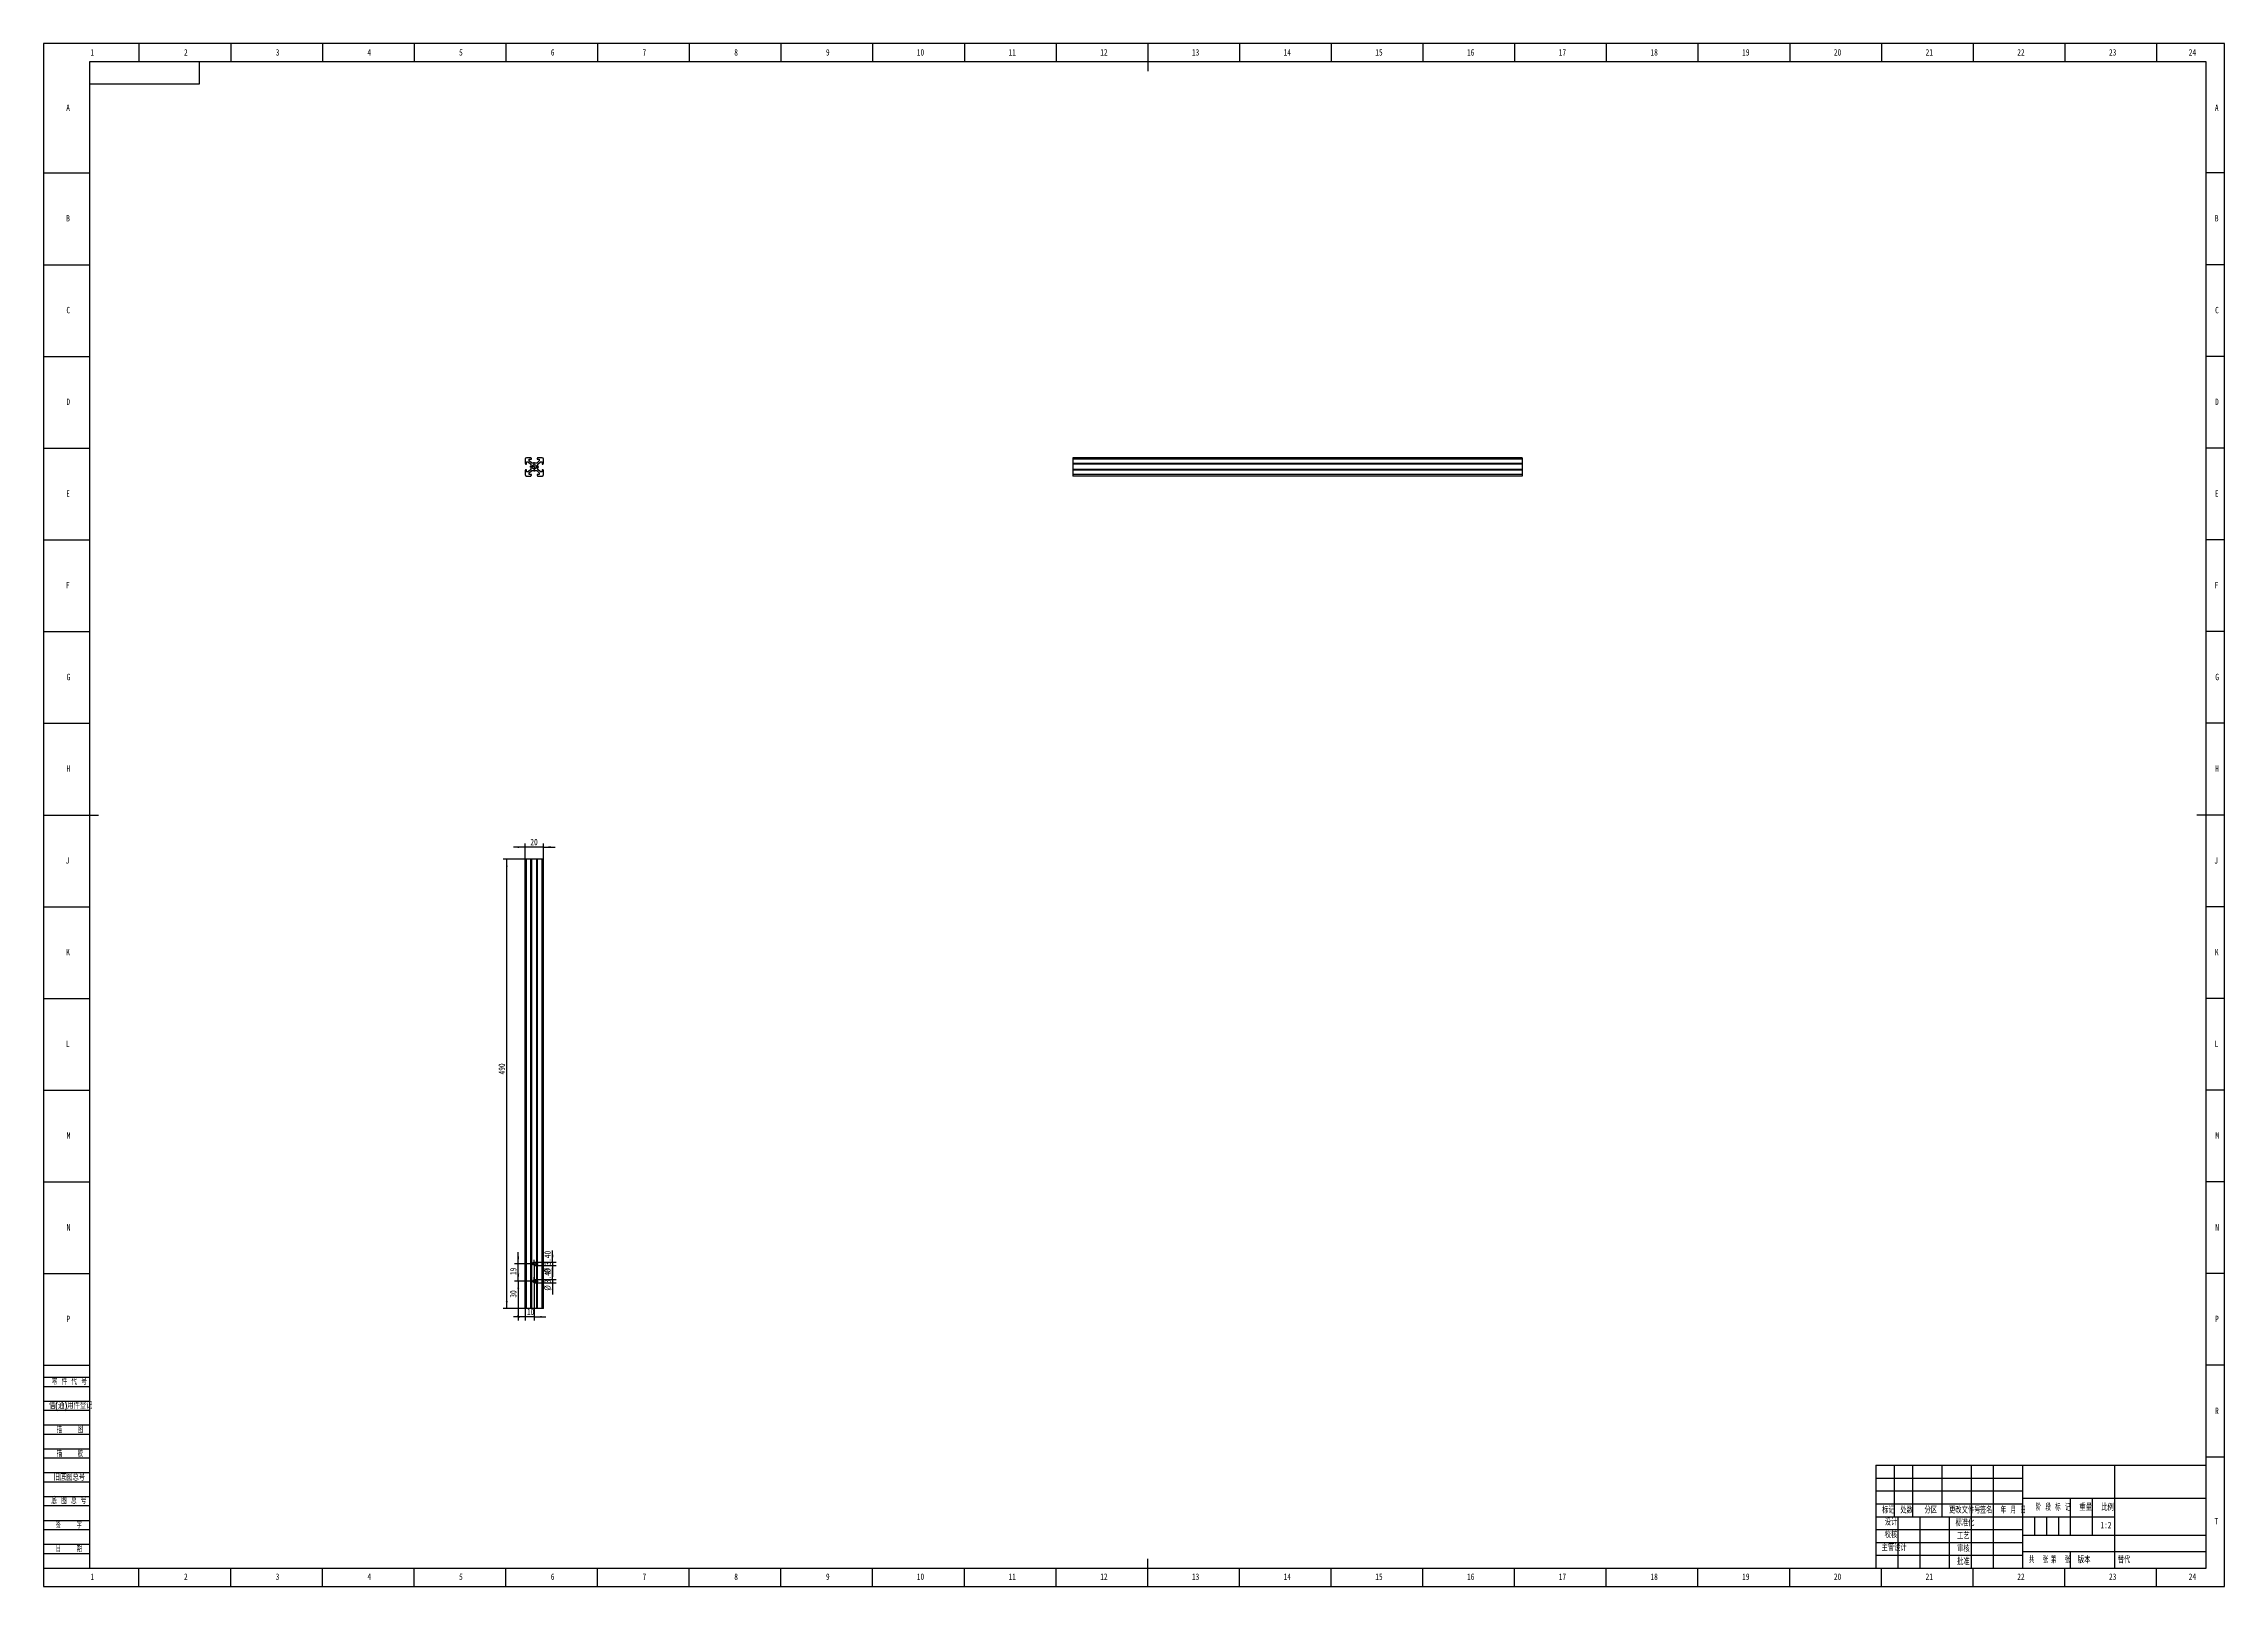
# Model space of a CAD drawing. Header units: millimetres. Extents: x 0 to 1189, y 0 to 841.
import ezdxf

# ---------------------------------------------------------------- set-up
doc = ezdxf.new("R2010")
doc.units = ezdxf.units.MM
for name, color, linetype in [('10', 7, 'Continuous'), ('5', 7, 'Continuous'), ('9', 7, 'Continuous'), ('SLD-0', 7, 'Continuous')]:
    doc.layers.add(name, color=color, linetype=linetype)
doc.styles.add('SLDTEXTSTYLE0', font='TXT', dxfattribs={"width": 0.7, "bigfont": 'bigfont'})
doc.styles.add('SLDTEXTSTYLE1', font='TXT', dxfattribs={"width": 0.6, "bigfont": 'bigfont'})
doc.styles.add('SLDTEXTSTYLE2', font='TXT', dxfattribs={"width": 0.614286, "bigfont": 'bigfont'})
doc.styles.add('SLDTEXTSTYLE3', font='TXT', dxfattribs={"width": 0.62, "bigfont": 'bigfont'})
doc.styles.add('SLDTEXTSTYLE4', font='TXT', dxfattribs={"width": 0.566667, "bigfont": 'bigfont'})
doc.styles.add('SLDTEXTSTYLE5', font='TXT', dxfattribs={"width": 0.7})
doc.dimstyles.new('SLDDIMSTYLE0', dxfattribs={"dimtxt": 3.5, "dimasz": 4.08, "dimexe": 0, "dimexo": 0.0625, "dimgap": 0.875, "dimtad": 2, "dimlfac": 2, "dimrnd": 1e-09, "dimzin": 12, "dimdsep": 46, "dimtxsty": 'SLDTEXTSTYLE5', "dimsah": 1, "dimcen": 0.09, "dimadec": 0, "dimazin": 3, "dimtfac": 1, "dimtofl": 0, "dimtmove": 0, "dimatfit": 3, "dimfxl": 1, "dimfrac": 2, "dimtolj": 1, "dimtzin": 12, "dimarcsym": 0})
doc.dimstyles.new('SLDDIMSTYLE1', dxfattribs={"dimtxt": 3.5, "dimasz": 4.08, "dimexe": 0, "dimexo": 0.0625, "dimgap": 0.875, "dimtad": 2, "dimlfac": 2, "dimrnd": 1e-09, "dimzin": 12, "dimdsep": 46, "dimtxsty": 'SLDTEXTSTYLE5', "dimsah": 1, "dimcen": 0.09, "dimadec": 0, "dimazin": 3, "dimtfac": 1, "dimtmove": 0, "dimatfit": 0, "dimfxl": 1, "dimfrac": 2, "dimtolj": 1, "dimtzin": 12, "dimarcsym": 0})
doc.dimstyles.new('SLDDIMSTYLE2', dxfattribs={"dimtxt": 3.5, "dimasz": 4.08, "dimexe": 0, "dimexo": 0.0625, "dimgap": 0.875, "dimtad": 2, "dimlfac": 2, "dimrnd": 1e-09, "dimzin": 4, "dimdsep": 46, "dimtxsty": 'SLDTEXTSTYLE5', "dimsah": 1, "dimcen": 0.09, "dimadec": 0, "dimazin": 1, "dimtfac": 1, "dimtmove": 0, "dimatfit": 0, "dimfxl": 1, "dimfrac": 2, "dimtolj": 1, "dimtzin": 12, "dimarcsym": 0})

# ---------------------------------------------------------------- blocks, each defined once
blk = doc.blocks.new('SW_CENTERMARKSYMBOL_0')
at = {"layer": '10', "color": 0}
for p, q in [((-1.25, 0), (-2.5, 0)), ((0, 0), (-1.25, 0)), ((0, 1.25), (0, 2.5)), ((0, 0), (0, 1.25)), ((0, 0), (0, -1.25)), ((0, 0), (1.25, 0)), ((1.25, 0), (2.5, 0)), ((0, -1.25), (0, -2.5))]:
    blk.add_line(p, q, dxfattribs=at)
blk = doc.blocks.new('_D')
at = {"layer": '10'}
for p, q in [((262.5, 396.4), (250.5, 396.4)), ((252.5, 151.4), (252.5, 396.4)), ((262.5, 151.4), (250.5, 151.4))]:
    blk.add_line(p, q, dxfattribs=at)
for points in [[(252.5, 396.4), (252, 392.3), (253, 392.3)], [(252.5, 151.4), (253, 155.5), (252, 155.5)]]:
    blk.add_solid(points, dxfattribs=at)
at = {"layer": '10', "insert": (248, 279.1), "char_height": 3.5, "attachment_point": 1, "rotation": 90, "style": 'SLDTEXTSTYLE5'}
blk.add_mtext('490', dxfattribs=at)
blk = doc.blocks.new('_D_1')
at = {"layer": '10'}
for p, q in [((258.8, 166.4), (258.8, 172.7)), ((265.4, 166.4), (256.8, 166.4)), ((258.8, 166.4), (258.8, 151.4)), ((262.5, 151.4), (256.8, 151.4)), ((258.8, 151.4), (258.8, 145))]:
    blk.add_line(p, q, dxfattribs=at)
for points in [[(258.8, 166.4), (259.3, 170.5), (258.3, 170.5)], [(258.8, 151.4), (258.3, 147.3), (259.3, 147.3)]]:
    blk.add_solid(points, dxfattribs=at)
at = {"layer": '10', "insert": (254.3, 157.4), "char_height": 3.5, "attachment_point": 1, "rotation": 90, "style": 'SLDTEXTSTYLE5'}
blk.add_mtext('30', dxfattribs=at)
blk = doc.blocks.new('_D_2')
at = {"layer": '10'}
for p, q in [((258.8, 175.9), (258.8, 182.2)), ((265.4, 175.9), (256.8, 175.9)), ((258.8, 166.4), (258.8, 175.9)), ((265.4, 166.4), (256.8, 166.4)), ((258.8, 166.4), (258.8, 160))]:
    blk.add_line(p, q, dxfattribs=at)
for points in [[(258.8, 175.9), (259.3, 180), (258.3, 180)], [(258.8, 166.4), (258.3, 162.3), (259.3, 162.3)]]:
    blk.add_solid(points, dxfattribs=at)
at = {"layer": '10', "insert": (254.3, 169.7), "char_height": 3.5, "attachment_point": 1, "rotation": 90, "style": 'SLDTEXTSTYLE5'}
blk.add_mtext('19', dxfattribs=at)
blk = doc.blocks.new('_D_3')
at = {"layer": '10'}
for p, q in [((277.5, 176.7), (277.5, 183.1)), ((267.5, 176.7), (279.5, 176.7)), ((267.5, 175), (279.5, 175)), ((277.5, 176.7), (277.5, 175)), ((277.5, 175), (277.5, 168.7))]:
    blk.add_line(p, q, dxfattribs=at)
for points in [[(277.5, 176.7), (278, 180.8), (277, 180.8)], [(277.5, 175), (277, 171), (278, 171)]]:
    blk.add_solid(points, dxfattribs=at)
at = {"layer": '10', "char_height": 3.5, "attachment_point": 1, "rotation": 90, "style": 'SLDTEXTSTYLE5'}
for s, insert in [('3.40', (273, 174.9)), ('%%c', (272.9, 170.7))]:
    blk.add_mtext(s, dxfattribs=dict(at, insert=insert))
blk = doc.blocks.new('_D_4')
at = {"layer": '10'}
for p, q in [((267.5, 167.2), (279.5, 167.2)), ((277.5, 167.2), (277.5, 173.6)), ((277.5, 167.2), (277.5, 165.5)), ((267.5, 165.5), (279.5, 165.5)), ((277.5, 165.5), (277.5, 159.2))]:
    blk.add_line(p, q, dxfattribs=at)
for points in [[(277.5, 167.2), (278, 171.3), (277, 171.3)], [(277.5, 165.5), (277, 161.5), (278, 161.5)]]:
    blk.add_solid(points, dxfattribs=at)
at = {"layer": '10', "char_height": 3.5, "attachment_point": 1, "rotation": 90, "style": 'SLDTEXTSTYLE5'}
for s, insert in [('3.40', (273, 165.3)), ('%%c', (272.9, 161.2))]:
    blk.add_mtext(s, dxfattribs=dict(at, insert=insert))
blk = doc.blocks.new('_D_5')
at = {"layer": '10'}
for p, q in [((262.5, 396.4), (262.5, 405)), ((272.5, 396.4), (272.5, 405)), ((262.5, 403), (256.2, 403)), ((272.5, 403), (262.5, 403)), ((272.5, 403), (278.9, 403))]:
    blk.add_line(p, q, dxfattribs=at)
for points in [[(262.5, 403), (258.4, 403.5), (258.4, 402.5)], [(272.5, 403), (276.6, 402.5), (276.6, 403.5)]]:
    blk.add_solid(points, dxfattribs=at)
at = {"layer": '10', "insert": (265.4, 407.5), "char_height": 3.5, "attachment_point": 1, "style": 'SLDTEXTSTYLE5'}
blk.add_mtext('20', dxfattribs=at)
blk = doc.blocks.new('_D_6')
at = {"layer": '10'}
for p, q in [((267.5, 173.8), (267.5, 144.9)), ((262.5, 146.9), (256.2, 146.9)), ((262.5, 151.4), (262.5, 144.9)), ((267.5, 146.9), (262.5, 146.9)), ((267.5, 146.9), (273.9, 146.9))]:
    blk.add_line(p, q, dxfattribs=at)
for points in [[(262.5, 146.9), (258.4, 147.4), (258.4, 146.4)], [(267.5, 146.9), (271.6, 146.4), (271.6, 147.4)]]:
    blk.add_solid(points, dxfattribs=at)
at = {"layer": '10', "insert": (263.5, 151.4), "char_height": 3.5, "attachment_point": 1, "style": 'SLDTEXTSTYLE5'}
blk.add_mtext('10', dxfattribs=at)
blk = doc.blocks.new('SW_CENTERMARKSYMBOL_1')
at = {"layer": '10', "color": 0}
for p, q in [((-1.25, 0), (-2.1, 0)), ((0, 0), (-1.25, 0)), ((0, 1.25), (0, 2.1)), ((0, 0), (0, 1.25)), ((0, 0), (0, -1.25)), ((0, 0), (1.25, 0)), ((1.25, 0), (2.1, 0)), ((0, -1.25), (0, -2.1))]:
    blk.add_line(p, q, dxfattribs=at)
blk = doc.blocks.new('SW_CENTERMARKSYMBOL_2')
at = {"layer": '10', "color": 0}
for p, q in [((-1.25, 0), (-2.1, 0)), ((0, 0), (-1.25, 0)), ((0, 1.25), (0, 2.1)), ((0, 0), (0, 1.25)), ((0, 0), (0, -1.25)), ((0, 0), (1.25, 0)), ((1.25, 0), (2.1, 0)), ((0, -1.25), (0, -2.1))]:
    blk.add_line(p, q, dxfattribs=at)

msp = doc.modelspace()

# ---------------------------------------------------------------- linework, layer by layer
at = {"color": 7, "linetype": 'Continuous', "lineweight": 25}
for p, q in [((262.525, 614.54), (262.525, 612.09)), ((262.525, 612.09), (262.775, 612.09)), ((262.525, 608.49), (262.525, 606.04)), ((262.775, 608.49), (262.525, 608.49)), ((262.775, 612.09), (262.775, 611.84)), ((262.775, 611.84), (263.275, 611.84)), ((262.775, 608.74), (262.775, 608.49)), ((263.275, 608.74), (262.775, 608.74)), ((265.725, 615.29), (263.275, 615.29)), ((263.275, 613.04), (264.2, 613.04)), ((263.275, 611.84), (263.275, 613.04)), ((263.275, 607.54), (263.275, 608.74)), ((264.2, 607.54), (263.275, 607.54)), ((264.2, 613.04), (265.575, 611.665)), ((265.575, 608.915), (264.2, 607.54)), ((264.775, 614.54), (265.975, 614.54)), ((264.775, 613.615), (264.775, 614.54)), ((266.15, 612.24), (264.775, 613.615)), ((264.775, 606.965), (266.15, 608.34)), ((264.775, 606.04), (264.775, 606.965)), ((265.575, 611.665), (265.575, 608.915)), ((265.725, 615.04), (265.725, 615.29)), ((265.975, 615.04), (265.725, 615.04)), ((265.975, 614.54), (265.975, 615.04)), ((268.9, 612.24), (266.15, 612.24)), ((266.15, 608.34), (268.9, 608.34)), ((270.275, 613.615), (268.9, 612.24)), ((268.9, 608.34), (270.275, 606.965)), ((269.075, 615.04), (269.075, 614.54)), ((269.325, 615.04), (269.075, 615.04)), ((269.075, 614.54), (270.275, 614.54)), ((269.325, 615.29), (269.325, 615.04)), ((271.775, 615.29), (269.325, 615.29)), ((269.475, 611.665), (270.85, 613.04)), ((269.475, 608.915), (269.475, 611.665)), ((270.85, 607.54), (269.475, 608.915)), ((270.275, 614.54), (270.275, 613.615)), ((270.275, 606.965), (270.275, 606.04)), ((270.85, 613.04), (271.775, 613.04)), ((271.775, 607.54), (270.85, 607.54)), ((271.775, 613.04), (271.775, 611.84)), ((271.775, 611.84), (272.275, 611.84)), ((271.775, 608.74), (271.775, 607.54)), ((272.275, 608.74), (271.775, 608.74)), ((272.275, 612.09), (272.525, 612.09)), ((272.275, 611.84), (272.275, 612.09)), ((272.275, 608.49), (272.275, 608.74)), ((272.525, 608.49), (272.275, 608.49)), ((272.525, 612.09), (272.525, 614.54)), ((272.525, 606.04), (272.525, 608.49)), ((806.175, 615.29), (561.175, 615.29)), ((561.175, 615.29), (561.175, 614.54)), ((806.175, 614.54), (561.175, 614.54)), ((561.175, 614.54), (561.175, 612.09)), ((806.175, 612.09), (561.175, 612.09)), ((561.175, 612.09), (561.175, 611.84)), ((806.175, 611.84), (561.175, 611.84)), ((561.175, 611.84), (561.175, 611.665)), ((806.175, 611.665), (561.175, 611.665)), ((561.175, 611.665), (561.175, 608.915)), ((806.175, 608.915), (561.175, 608.915)), ((561.175, 608.915), (561.175, 608.74)), ((806.175, 608.74), (561.175, 608.74)), ((561.175, 608.74), (561.175, 608.49)), ((561.175, 608.49), (561.175, 606.04)), ((806.175, 608.49), (561.175, 608.49)), ((806.175, 615.29), (806.175, 614.54)), ((806.175, 614.54), (806.175, 612.09)), ((806.175, 612.09), (806.175, 611.84)), ((806.175, 611.84), (806.175, 611.665)), ((806.175, 611.665), (806.175, 608.915)), ((806.175, 608.915), (806.175, 608.74)), ((806.175, 608.74), (806.175, 608.49)), ((806.175, 608.49), (806.175, 606.04)), ((263.275, 605.29), (265.725, 605.29)), ((265.975, 606.04), (264.775, 606.04)), ((265.725, 605.54), (265.975, 605.54)), ((265.725, 605.29), (265.725, 605.54)), ((265.975, 605.54), (265.975, 606.04)), ((269.075, 606.04), (269.075, 605.54)), ((270.275, 606.04), (269.075, 606.04)), ((269.075, 605.54), (269.325, 605.54)), ((269.325, 605.54), (269.325, 605.29)), ((269.325, 605.29), (271.775, 605.29)), ((806.175, 606.04), (561.175, 606.04)), ((561.175, 606.04), (561.175, 605.29)), ((806.175, 605.29), (561.175, 605.29)), ((806.175, 606.04), (806.175, 605.29)), ((262.525, 151.39), (262.525, 396.39)), ((263.275, 396.39), (262.525, 396.39)), ((263.275, 151.39), (263.275, 396.39)), ((265.725, 396.39), (263.275, 396.39)), ((265.725, 151.39), (265.725, 396.39)), ((265.975, 396.39), (265.725, 396.39)), ((265.975, 151.39), (265.975, 396.39)), ((266.15, 396.39), (265.975, 396.39)), ((266.15, 151.39), (266.15, 396.39)), ((268.9, 396.39), (266.15, 396.39)), ((268.9, 151.39), (268.9, 396.39)), ((269.075, 396.39), (268.9, 396.39)), ((269.075, 151.39), (269.075, 396.39)), ((269.325, 396.39), (269.075, 396.39)), ((269.325, 151.39), (269.325, 396.39)), ((271.775, 396.39), (269.325, 396.39)), ((271.775, 151.39), (271.775, 396.39)), ((272.525, 396.39), (271.775, 396.39)), ((272.525, 151.39), (272.525, 396.39)), ((263.275, 151.39), (262.525, 151.39)), ((265.725, 151.39), (263.275, 151.39)), ((265.975, 151.39), (265.725, 151.39)), ((266.15, 151.39), (265.975, 151.39)), ((268.9, 151.39), (266.15, 151.39)), ((269.075, 151.39), (268.9, 151.39)), ((269.325, 151.39), (269.075, 151.39)), ((271.775, 151.39), (269.325, 151.39)), ((272.525, 151.39), (271.775, 151.39))]:
    msp.add_line(p, q, dxfattribs=at)
for centre, radius in [((267.525, 610.29), 1.25), ((267.525, 175.89), 0.85), ((267.525, 166.39), 0.85)]:
    msp.add_circle(centre, radius, dxfattribs=at)
for centre, start, end in [((263.275, 614.54), 90, 180), ((271.775, 614.54), 0, 90), ((263.275, 606.04), 180, 270), ((271.775, 606.04), 270, 0)]:
    msp.add_arc(centre, 0.75, start, end, dxfattribs=at)
at = {"layer": '5', "color": 7}
for p, q in [((1189, 841), (0, 841)), ((0, 841), (0, 0)), ((1189, 0), (1189, 841)), ((0, 114), (25, 114)), ((0, 109), (25, 109)), ((0, 101), (25, 101)), ((0, 96), (25, 96)), ((0, 88), (25, 88)), ((0, 83), (25, 83)), ((0, 75), (25, 75)), ((0, 70), (25, 70)), ((0, 62), (25, 62)), ((0, 57), (25, 57)), ((0, 49), (25, 49)), ((999, 59), (1079, 59)), ((999, 52), (1079, 52)), ((0, 44), (25, 44)), ((0, 36), (25, 36)), ((1085.5, 38), (1085.5, 28)), ((1092, 38), (1092, 28)), ((1098.5, 38), (1098.5, 28)), ((0, 31), (25, 31)), ((0, 23), (25, 23)), ((0, 18), (25, 18)), ((0, 0), (1189, 0))]:
    msp.add_line(p, q, dxfattribs=at)
at = {"layer": '5'}
for p, q in [((52, 841), (52, 831.0501)), ((102, 841), (102, 831.0501)), ((152, 841), (152, 831.0501)), ((202, 841), (202, 831.0501)), ((252, 841), (252, 831.0501)), ((302, 841), (302, 831.0501)), ((352, 841), (352, 831.0501)), ((402, 841), (402, 831.0501)), ((452, 841), (452, 831.0501)), ((502, 841), (502, 831.0501)), ((552, 841), (552, 831.0501)), ((652, 841), (652, 831.0501)), ((702, 841), (702, 831.0501)), ((752, 841), (752, 831.0501)), ((802, 841), (802, 831.0501)), ((852, 841), (852, 831.0501)), ((902, 841), (902, 831.0501)), ((952, 841), (952, 831.0501)), ((1002, 841), (1002, 831.0501)), ((1052, 841), (1052, 831.0501)), ((1102, 841), (1102, 831.0501)), ((1152, 841), (1152, 831.0501)), ((0, 770.5), (25, 770.5)), ((1189, 770.5), (1179, 770.5)), ((0, 720.5), (25, 720.5)), ((1189, 720.5), (1179, 720.5)), ((0, 670.5), (25, 670.5)), ((1189, 670.5), (1179, 670.5)), ((0, 620.5), (25, 620.5)), ((1189, 620.5), (1179, 620.5)), ((0, 570.5), (25, 570.5)), ((1189, 570.5), (1179, 570.5)), ((0, 520.5), (25, 520.5)), ((1189, 520.5), (1179, 520.5)), ((0, 470.5), (25, 470.5)), ((1189, 470.5), (1179, 470.5)), ((0, 370.5), (25, 370.5)), ((1189, 370.5), (1179, 370.5)), ((0, 320.5), (25, 320.5)), ((1189, 320.5), (1179, 320.5)), ((0, 270.5), (25, 270.5)), ((1189, 270.5), (1179, 270.5)), ((0, 220.5), (25, 220.5)), ((1189, 220.5), (1179, 220.5)), ((0, 170.5), (25, 170.5)), ((1189, 170.5), (1179, 170.5)), ((0, 120.5), (25, 120.5)), ((1189, 120.5), (1179, 120.5)), ((1189, 70.5), (1179, 70.5)), ((52, 0), (52, 10)), ((102, 0), (102, 10)), ((152, 0), (152, 10)), ((202, 0), (202, 10)), ((252, 0), (252, 10)), ((302, 0), (302, 10)), ((352, 0), (352, 10)), ((402, 0), (402, 10)), ((452, 0), (452, 10)), ((502, 0), (502, 10)), ((552, 0), (552, 10)), ((652, 0), (652, 10)), ((702, 0), (702, 10)), ((752, 0), (752, 10)), ((802, 0), (802, 10)), ((852, 0), (852, 10)), ((902, 0), (902, 10)), ((952, 0), (952, 10)), ((1002, 0), (1002, 10)), ((1052, 0), (1052, 10)), ((1102, 0), (1102, 10)), ((1152, 0), (1152, 10))]:
    msp.add_line(p, q, dxfattribs=at)
at = {"layer": '5', "lineweight": 25}
for p, q in [((602, 841), (602, 826)), ((0, 420.5), (30, 420.5)), ((1189, 420.5), (1174, 420.5)), ((602, 0), (602, 15)), ((1105, 18.9824), (1105, 10))]:
    msp.add_line(p, q, dxfattribs=at)
at = {"layer": '5', "color": 7, "lineweight": 25}
for p, q in [((1179, 831.0501), (25, 831.0501)), ((25, 831.0501), (25, 10)), ((85, 819), (85, 831)), ((1179, 10), (1179, 831.0501)), ((25, 819), (85, 819)), ((999, 66), (1179, 66)), ((999, 66), (999, 10)), ((1009, 66), (1009, 38)), ((1019, 66), (1019, 38)), ((1035, 66), (1035, 38)), ((1051, 66), (1051, 10)), ((1063, 66), (1063, 10)), ((1079, 66), (1079, 10)), ((1129, 66), (1129, 38)), ((1079, 48), (1179, 48)), ((1105, 48), (1105, 28)), ((1117, 48), (1117, 28)), ((999, 45), (1079, 45)), ((999, 38), (1129, 38)), ((1011, 38), (1011, 10)), ((1023, 38), (1023, 10)), ((1039, 38), (1039, 10)), ((1129, 38), (1129, 10)), ((999, 31), (1079, 31)), ((999, 24), (1079, 24)), ((1079, 28), (1179, 28)), ((999, 17), (1079, 17)), ((1079.0061, 18.9824), (1179, 18.9824)), ((0, 10), (1179, 10))]:
    msp.add_line(p, q, dxfattribs=at)

# ---------------------------------------------------------------- block references
at = {"layer": '10'}
for name, p in [('SW_CENTERMARKSYMBOL_0', (267.525, 610.29)), ('SW_CENTERMARKSYMBOL_1', (267.525, 175.89)), ('SW_CENTERMARKSYMBOL_2', (267.525, 166.39))]:
    msp.add_blockref(name, p, dxfattribs=at)

# ---------------------------------------------------------------- texts
at = {"layer": '10', "char_height": 3.5, "attachment_point": 2}
for s, insert, style in [('1', (26.5444, 837.9858), 'SLDTEXTSTYLE5'), ('2', (77.5444, 837.9858), 'SLDTEXTSTYLE5'), ('3', (127.5444, 837.9858), 'SLDTEXTSTYLE5'), ('4', (177.5444, 837.9858), 'SLDTEXTSTYLE5'), ('5', (227.5444, 837.9858), 'SLDTEXTSTYLE5'), ('6', (277.5469, 837.9858), 'SLDTEXTSTYLE5'), ('7', (327.5469, 837.9858), 'SLDTEXTSTYLE5'), ('8', (377.5469, 837.9858), 'SLDTEXTSTYLE5'), ('9', (427.5469, 837.9858), 'SLDTEXTSTYLE5'), ('10', (478.0889, 837.9858), 'SLDTEXTSTYLE5'), ('11', (528.0889, 837.9858), 'SLDTEXTSTYLE5'), ('12', (578.0889, 837.9858), 'SLDTEXTSTYLE5'), ('13', (628.0889, 837.9858), 'SLDTEXTSTYLE5'), ('14', (678.0889, 837.9858), 'SLDTEXTSTYLE5'), ('15', (728.0889, 837.9858), 'SLDTEXTSTYLE5'), ('16', (778.0913, 837.9858), 'SLDTEXTSTYLE5'), ('17', (828.0913, 837.9858), 'SLDTEXTSTYLE5'), ('18', (878.0913, 837.9858), 'SLDTEXTSTYLE5'), ('19', (928.0913, 837.9858), 'SLDTEXTSTYLE5'), ('20', (978.0889, 837.9858), 'SLDTEXTSTYLE5'), ('21', (1028.0889, 837.9858), 'SLDTEXTSTYLE5'), ('22', (1078.0889, 837.9858), 'SLDTEXTSTYLE5'), ('23', (1128.0889, 837.9858), 'SLDTEXTSTYLE5'), ('24', (1171.5889, 837.9858), 'SLDTEXTSTYLE5'), ('A', (13.3203, 807.7358), 'SLDTEXTSTYLE5'), ('A', (1184.8203, 807.7358), 'SLDTEXTSTYLE5'), ('B', (13.3203, 747.5434), 'SLDTEXTSTYLE5'), ('B', (1184.8203, 747.5434), 'SLDTEXTSTYLE5'), ('C', (13.4273, 697.4858), 'SLDTEXTSTYLE5'), ('C', (1184.9273, 697.4858), 'SLDTEXTSTYLE5'), ('D', (13.4297, 647.5434), 'SLDTEXTSTYLE5'), ('D', (1184.9297, 647.5434), 'SLDTEXTSTYLE5'), ('E', (13.3179, 597.4858), 'SLDTEXTSTYLE5'), ('E', (1184.8179, 597.4858), 'SLDTEXTSTYLE5'), ('F', (13.2243, 547.5434), 'SLDTEXTSTYLE5'), ('F', (1184.7243, 547.5434), 'SLDTEXTSTYLE5'), ('G', (13.5391, 497.4858), 'SLDTEXTSTYLE5'), ('G', (1185.0391, 497.4858), 'SLDTEXTSTYLE5'), ('H', (13.4297, 447.5434), 'SLDTEXTSTYLE5'), ('H', (1184.9297, 447.5434), 'SLDTEXTSTYLE5'), ('J', (13.0153, 397.4858), 'SLDTEXTSTYLE5'), ('J', (1184.5153, 397.4858), 'SLDTEXTSTYLE5'), ('K', (13.3203, 347.5434), 'SLDTEXTSTYLE5'), ('K', (1184.8203, 347.5434), 'SLDTEXTSTYLE5'), ('L', (13.1806, 297.4858), 'SLDTEXTSTYLE5'), ('L', (1184.6806, 297.4858), 'SLDTEXTSTYLE5'), ('M', (13.5974, 247.5434), 'SLDTEXTSTYLE5'), ('M', (1185.0974, 247.5434), 'SLDTEXTSTYLE5'), ('N', (13.5488, 197.4858), 'SLDTEXTSTYLE5'), ('N', (1185.0488, 197.4858), 'SLDTEXTSTYLE5'), ('P', (13.4443, 147.5434), 'SLDTEXTSTYLE5'), ('P', (1184.9443, 147.5434), 'SLDTEXTSTYLE5'), ('R', (1184.9297, 97.4858), 'SLDTEXTSTYLE5'), ('T', (1184.6563, 37.2934), 'SLDTEXTSTYLE5'), ('\\M+18D5A\\M+18A6A', (1007.176, 29.8568), 'SLDTEXTSTYLE0'), ('\\M+18EE5\\M+18AC7设计', (1008.926, 22.8297), 'SLDTEXTSTYLE0'), ('1', (26.5444, 7.0434), 'SLDTEXTSTYLE5'), ('2', (77.5444, 7.0434), 'SLDTEXTSTYLE5'), ('3', (127.5444, 7.0434), 'SLDTEXTSTYLE5'), ('4', (177.5444, 7.0434), 'SLDTEXTSTYLE5'), ('5', (227.5444, 7.0434), 'SLDTEXTSTYLE5'), ('6', (277.5469, 7.0434), 'SLDTEXTSTYLE5'), ('7', (327.5469, 7.0434), 'SLDTEXTSTYLE5'), ('8', (377.5469, 7.0434), 'SLDTEXTSTYLE5'), ('9', (427.5469, 7.0434), 'SLDTEXTSTYLE5'), ('10', (478.0889, 7.0434), 'SLDTEXTSTYLE5'), ('11', (528.0889, 7.0434), 'SLDTEXTSTYLE5'), ('12', (578.0889, 7.0434), 'SLDTEXTSTYLE5'), ('13', (628.0889, 7.0434), 'SLDTEXTSTYLE5'), ('14', (678.0889, 7.0434), 'SLDTEXTSTYLE5'), ('15', (728.0889, 7.0434), 'SLDTEXTSTYLE5'), ('16', (778.0913, 7.0434), 'SLDTEXTSTYLE5'), ('17', (828.0913, 7.0434), 'SLDTEXTSTYLE5'), ('18', (878.0913, 7.0434), 'SLDTEXTSTYLE5'), ('19', (928.0913, 7.0434), 'SLDTEXTSTYLE5'), ('20', (978.0889, 7.0434), 'SLDTEXTSTYLE5'), ('21', (1028.0889, 7.0434), 'SLDTEXTSTYLE5'), ('22', (1078.0889, 7.0434), 'SLDTEXTSTYLE5'), ('23', (1128.0889, 7.0434), 'SLDTEXTSTYLE5'), ('24', (1171.5889, 7.0434), 'SLDTEXTSTYLE5')]:
    msp.add_mtext(s, dxfattribs=dict(at, insert=insert, style=style))
at = {"layer": '10', "color": 7, "insert": (1112.5264, 16.1881), "char_height": 3.5, "attachment_point": 2, "style": 'SLDTEXTSTYLE0'}
msp.add_mtext('\\M+194C5\\M+1967B', dxfattribs=at)
at = {"layer": '9', "color": 7, "char_height": 3.5}
for s, insert, attachment_point, style in [('\\M+197EB \\M+18C8F \\M+191E3 \\M+18D86', (4.4822, 113.3599), 1, 'SLDTEXTSTYLE2'), ('\\M+18ED8(\\M+192CA)\\M+19770\\M+18C8F\\M+1936F记', (2.9328, 100.2756), 1, 'SLDTEXTSTYLE0'), ('\\M+19560    图', (14.3518, 87.176), 2, 'SLDTEXTSTYLE4'), ('\\M+19560    \\M+18D5A', (14.3193, 74.1365), 2, 'SLDTEXTSTYLE4'), ('\\M+18B8C\\M+192EA图总\\M+18D86', (5.4591, 61.2006), 1, 'SLDTEXTSTYLE0'), ('\\M+192EA 图 总 \\M+18D86', (4.2122, 48.4331), 1, 'SLDTEXTSTYLE2'), ('标记', (1005.8211, 43.3062), 2, 'SLDTEXTSTYLE0'), ('设计', (1007.228, 36.7667), 2, 'SLDTEXTSTYLE0'), ('处\\M+19094', (1015.7589, 43.3062), 2, 'SLDTEXTSTYLE0'), ('\\M+195AA\\M+18BE6', (1028.9158, 43.3062), 2, 'SLDTEXTSTYLE0'), ('\\M+18D58\\M+189FC\\M+195B6\\M+18C8F\\M+18D86', (1047.4728, 43.3062), 2, 'SLDTEXTSTYLE0'), ('标\\M+18F79\\M+189BB', (1047.5672, 36.3584), 2, 'SLDTEXTSTYLE0'), ('签\\M+196BC', (1059.1453, 43.3062), 2, 'SLDTEXTSTYLE0'), ('\\M+1944E \\M+18C8E \\M+193FA', (1073.9089, 43.3062), 2, 'SLDTEXTSTYLE3'), ('阶 \\M+19269 标 记', (1095.5362, 44.8103), 2, 'SLDTEXTSTYLE2'), ('\\M+18F64\\M+197CA', (1113.4015, 44.8103), 2, 'SLDTEXTSTYLE0'), ('\\M+194E4\\M+197E1', (1125.295, 44.8103), 2, 'SLDTEXTSTYLE0'), ('签    \\M+18E9A', (13.7057, 35.1926), 2, 'SLDTEXTSTYLE4'), ('\\M+18D48艺', (1046.681, 29.2301), 2, 'SLDTEXTSTYLE0'), ('\\M+193FA    \\M+18AFA', (13.7828, 22.2333), 2, 'SLDTEXTSTYLE4'), ('\\M+194E1\\M+18F79', (1046.6624, 15.2155), 2, 'SLDTEXTSTYLE0'), ('审\\M+18A6A', (1046.6804, 22.2493), 2, 'SLDTEXTSTYLE0'), ('\\M+18BA4  张', (1087.69, 16.1881), 2, 'SLDTEXTSTYLE1'), ('\\M+191E6  张', (1099.6754, 16.1881), 2, 'SLDTEXTSTYLE1')]:
    msp.add_mtext(s, dxfattribs=dict(at, insert=insert, attachment_point=attachment_point, style=style))
at = {"layer": 'SLD-0', "char_height": 3.5}
for s, insert, attachment_point, style in [('1:2', (1124.4373, 35.1578), 2, 'SLDTEXTSTYLE5'), ('\\M+191D6\\M+191E3', (1130.8513, 16.1881), 1, 'SLDTEXTSTYLE0')]:
    msp.add_mtext(s, dxfattribs=dict(at, insert=insert, attachment_point=attachment_point, style=style))

# ---------------------------------------------------------------- dimensions: what is measured, and where the dimension line sits
at = {"layer": '10'}
for base, p1, p2, picture, middle in [((262.525, 403.0323), (272.525, 396.39), (262.525, 396.39), '_D_5', (266.971, 403.0323)), ((262.525, 146.9194), (267.525, 173.79), (262.525, 151.39), '_D_6', (265.0602, 146.9194))]:
    dim = msp.add_linear_dim(base=base, p1=p1, p2=p2, dimstyle='SLDDIMSTYLE1', dxfattribs=at)
    dim.commit()
    dim.dimension.update_dxf_attribs({"geometry": picture, "text_midpoint": middle, "dimtype": 160})
for base, p1, p2, dimstyle, picture, middle in [((252.525, 396.39), (262.525, 151.39), (262.525, 396.39), 'SLDDIMSTYLE0', '_D', (252.525, 281.4148)), ((258.7927, 175.89), (265.425, 166.39), (265.425, 175.89), 'SLDDIMSTYLE1', '_D_2', (258.7927, 171.2553)), ((258.7927, 151.39), (265.425, 166.39), (262.525, 151.39), 'SLDDIMSTYLE1', '_D_1', (258.7927, 158.9589))]:
    dim = msp.add_linear_dim(base=base, p1=p1, p2=p2, angle=90, dimstyle=dimstyle, dxfattribs=at)
    dim.commit()
    dim.dimension.update_dxf_attribs({"geometry": picture, "text_midpoint": middle, "dimtype": 160})
for base, p1, p2, picture, middle in [((277.465, 175.04), (267.525, 176.74), (267.525, 175.04), '_D_3', (277.465, 175.8633)), ((277.465, 165.54), (267.525, 167.24), (267.525, 165.54), '_D_4', (277.465, 166.3555))]:
    dim = msp.add_linear_dim(base=base, p1=p1, p2=p2, angle=90, text='%%c<>', dimstyle='SLDDIMSTYLE2', dxfattribs=at)
    dim.commit()
    dim.dimension.update_dxf_attribs({"geometry": picture, "text_midpoint": middle, "dimtype": 160})

doc.saveas('drawing.dxf')
